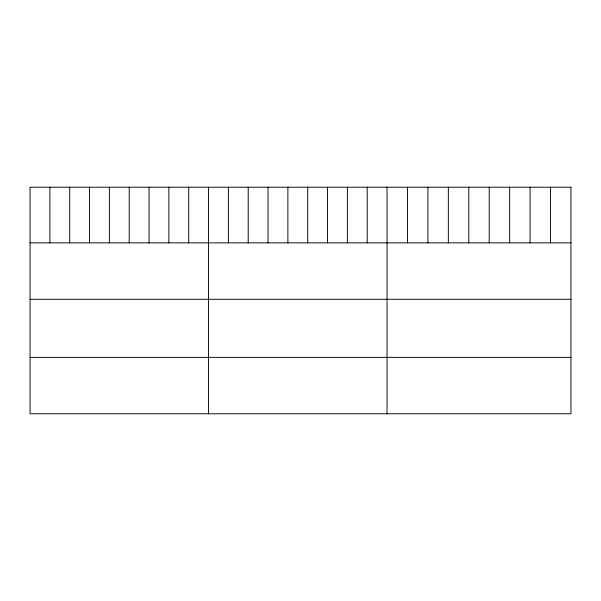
<?xml version="1.0" encoding="UTF-8"?>
<svg xmlns="http://www.w3.org/2000/svg" width="601" height="601" viewBox="0 0 601 601"><rect width="100%" height="100%" fill="white"/><g stroke="black" fill="none" stroke-linecap="round" stroke-linejoin="round"><path stroke-width="0.9" d="M30.05 242.864L570.95 242.864M30.05 299.268L570.95 299.268M30.05 357.377L570.95 357.377M550.516 187.219L550.516 242.864M530.082 187.219L530.082 242.864M509.648 187.219L509.648 242.864M489.214 187.219L489.214 242.864M468.78 187.219L468.78 242.864M448.346 187.219L448.346 242.864M427.912 187.219L427.912 242.864M407.478 187.219L407.478 242.864M387.044 187.219L387.044 413.781M367.211 187.219L367.211 242.864M347.378 187.219L347.378 242.864M327.545 187.219L327.545 242.864M307.712 187.219L307.712 242.864M287.879 187.219L287.879 242.864M268.046 187.219L268.046 242.864M248.213 187.219L248.213 242.864M228.38 187.219L228.38 242.864M208.547 187.219L208.547 413.781M188.714 187.219L188.714 242.864M168.881 187.219L168.881 242.864M149.048 187.219L149.048 242.864M129.215 187.219L129.215 242.864M109.382 187.219L109.382 242.864M89.549 187.219L89.549 242.864M69.716 187.219L69.716 242.864M49.883 187.219L49.883 242.864M570.95 187.219L30.05 187.219L30.05 413.781L570.95 413.781L570.95 187.219"/></g></svg>
